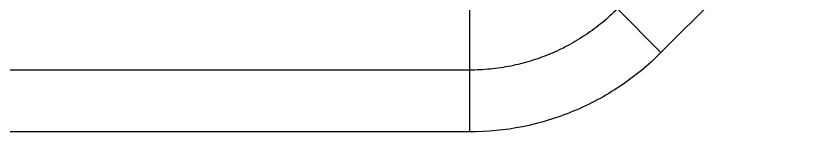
# Model space of a CAD drawing. Extents: x 527 to 611, y 788 to 934.
# Drawn here: x 571.49 to 585.13, y 826.09 to 828.06 of the extents above; entities that cross this region are included whole.
import ezdxf

# ---------------------------------------------------------------- set-up
doc = ezdxf.new("R2010")
doc.units = 0
doc.header["$MEASUREMENT"] = 0
doc.layers.add('1', color=4, linetype='Continuous')
doc.layers.add('GEOMETRY', color=4, linetype='Continuous', lineweight=25)

# ---------------------------------------------------------------- blocks, each defined once
blk = doc.blocks.new('2026_FLASH')
at = {"layer": 'GEOMETRY'}
for p, q in [((58.988, 27.735), (55.377, 24.124)), ((52.125, 23.827), (52.125, 25.067)), ((54.635, 24.867), (55.377, 24.124)), ((52.125, 23.827), (40.105, 23.827)), ((52.125, 22.777), (52.125, 23.827)), ((52.125, 22.777), (40.922, 22.777))]:
    blk.add_line(p, q, dxfattribs=at)
blk.add_open_spline([(54.635, 24.867), (54.552, 24.784), (54.466, 24.706), (54.287, 24.559), (54.194, 24.491), (54.002, 24.362), (53.903, 24.302), (53.749, 24.22), (53.696, 24.194), (53.591, 24.144), (53.537, 24.12), (53.376, 24.053), (53.267, 24.014), (53.046, 23.947), (52.934, 23.919), (52.764, 23.885), (52.707, 23.875), (52.592, 23.858), (52.533, 23.85), (52.359, 23.833), (52.242, 23.827), (52.125, 23.827)], degree=3, knots=[0, 0, 0, 0, 0.125, 0.125, 0.25, 0.25, 0.375, 0.375, 0.4375, 0.4375, 0.5, 0.5, 0.625, 0.625, 0.75, 0.75, 0.8125, 0.8125, 0.875, 0.875, 1, 1, 1, 1], dxfattribs=at)
blk.add_open_spline([(55.377, 24.124), (55.165, 23.911), (54.697, 23.528), (53.896, 23.1), (53.028, 22.836), (52.426, 22.777), (52.125, 22.777)], degree=3, dxfattribs=at)

msp = doc.modelspace()

# ---------------------------------------------------------------- block references
at = {"layer": '1'}
msp.add_blockref('2026_FLASH', (527.079, 803.314), dxfattribs=at)

doc.saveas('drawing.dxf')
